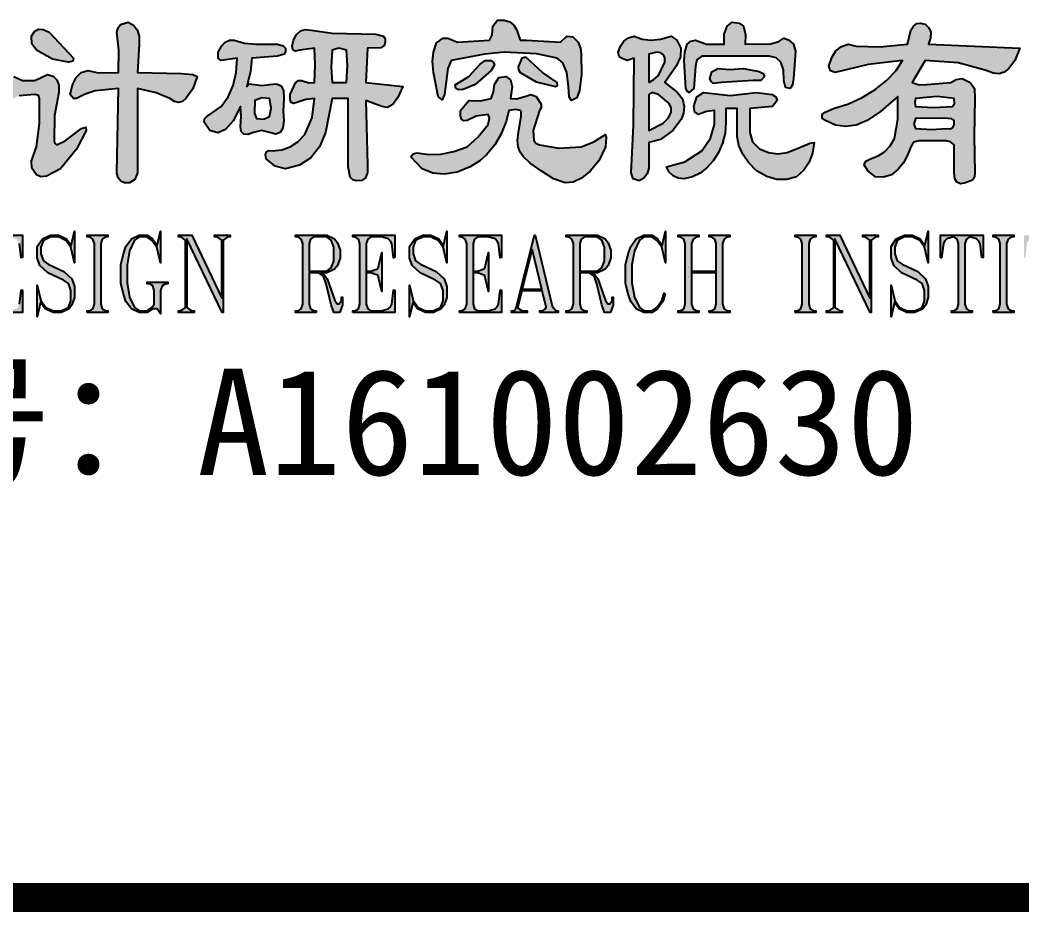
# Model space of a CAD drawing. Extents: x 1475400 to 1714963, y -629303 to -315532.
# Drawn here: x 1667815 to 1669895, y -423157 to -421306 of the extents above; entities that cross this region are included whole.
import ezdxf
from ezdxf.enums import TextEntityAlignment as Align

# ---------------------------------------------------------------- set-up
doc = ezdxf.new("R2010")
doc.units = 0
doc.header["$LTSCALE"] = 1000
doc.layers.add('BTTK', color=7, linetype='Continuous')
doc.layers.add('Logo', color=4, linetype='Continuous')
doc.styles.add('HT', font='')
doc.styles.add('HZ(TK)', font='geniso.shx', dxfattribs={"width": 0.9, "bigfont": 'hztxt.shx'})
doc.styles.get('HT').set_extended_font_data('SimHei')

# ---------------------------------------------------------------- blocks, each defined once
blk = doc.blocks.new('logo-txt')
at = {"layer": 'Logo'}
h = blk.add_hatch(color=4, dxfattribs=at)
h.dxf.hatch_style = 1
h.paths.add_polyline_path([(39.463, 4.384), (39.688, 4.436), (39.738, 4.571), (39.754, 4.728), (39.846, 4.873), (39.988, 4.894), (40.087, 4.821), (40.121, 4.686), (40.087, 4.436), (40.212, 4.426), (40.387, 4.478), (40.512, 4.519), (40.621, 4.478), (40.721, 4.321), (40.721, 4.251), (40.687, 4.186), (40.554, 3.77), (40.571, 3.572), (40.616, 3.512), (40.687, 3.478), (41.087, 3.405), (41.554, 3.436), (41.812, 3.54), (42.054, 3.686), (42.07, 3.624), (42.054, 3.436), (41.92, 3.145), (41.739, 2.929), (41.562, 2.78), (41.389, 2.7), (41.22, 2.687), (40.979, 2.77), (40.721, 2.937), (40.496, 3.093), (40.354, 3.228), (40.285, 3.322), (40.246, 3.436), (40.235, 3.572), (40.254, 3.728), (40.312, 4.072), (40.31, 4.157), (40.287, 4.186), (40.196, 4.207), (40.054, 4.186), (39.996, 3.957), (39.888, 3.686), (39.763, 3.478), (39.588, 3.27), (39.454, 3.145), (39.254, 3.02), (38.98, 2.908), (38.721, 2.864), (38.48, 2.887), (38.255, 2.978), (38.021, 3.228), (38.071, 3.291), (38.155, 3.311), (38.394, 3.272), (38.646, 3.28), (38.911, 3.335), (39.188, 3.436), (39.413, 3.634), (39.621, 3.895), (39.654, 4.03), (39.621, 4.103), (39.379, 4.072), (39.188, 3.978), (39.117, 3.975), (39.071, 4.009), (39.05, 4.079), (39.054, 4.186), (39.221, 4.394), (39.254, 4.394)])
h.paths.add_polyline_path([(40.287, 5.644), (40.421, 5.644), (41.121, 5.602), (41.254, 5.727), (41.379, 5.717), (41.487, 5.602), (41.537, 5.477), (41.554, 5.352), (41.562, 4.936), (41.52, 4.603), (41.462, 4.446), (41.354, 4.394), (41.304, 4.467), (41.287, 4.686), (41.254, 4.978), (41.17, 5.175), (41.054, 5.269), (40.629, 5.363), (39.954, 5.394), (39.554, 5.352), (38.855, 5.227), (38.788, 5.061), (38.721, 4.519), (38.671, 4.405), (38.588, 4.478), (38.488, 4.978), (38.471, 5.207), (38.488, 5.394), (38.555, 5.592), (38.688, 5.686), (38.788, 5.686), (38.988, 5.602), (39.654, 5.644), (39.704, 5.759), (39.721, 5.936), (39.821, 6.061), (39.958, 6.063), (40.071, 6.029), (40.158, 5.959), (40.221, 5.852)])
h.paths.add_polyline_path([(40.754, 4.978), (40.404, 5.29), (40.321, 5.269), (40.246, 5.092), (40.252, 5.027), (40.287, 4.978), (40.621, 4.78), (41.021, 4.686), (41.062, 4.707), (41.054, 4.769)], flags=17)
h.paths.add_polyline_path([(39.563, 5.227), (39.688, 5.227), (39.738, 5.183), (39.754, 5.134), (39.688, 5.019), (39.354, 4.728), (39.104, 4.623), (39.017, 4.618), (38.955, 4.644), (38.938, 4.717), (39.221, 4.894), (39.454, 5.144)], flags=17)
h = blk.add_hatch(color=4, dxfattribs=at)
h.dxf.hatch_style = 1
h.paths.add_polyline_path([(31.548, 4.967), (31.957, 4.978), (31.965, 5.436), (31.923, 5.811), (31.95, 5.902), (31.998, 5.967), (32.157, 6.019), (32.271, 5.959), (32.348, 5.863), (32.388, 5.73), (32.39, 5.561), (32.357, 4.978), (33.265, 4.957), (33.5, 4.931), (33.59, 4.894), (33.498, 4.634), (33.356, 4.436), (33.285, 4.374), (33.206, 4.353), (33.119, 4.374), (33.023, 4.436), (32.74, 4.551), (32.357, 4.644), (32.357, 2.895), (32.298, 2.759), (32.19, 2.687), (32.086, 2.684), (32.007, 2.718), (31.953, 2.788), (31.923, 2.895), (31.957, 4.644), (31.474, 4.592), (31.269, 4.527), (31.09, 4.436), (31.024, 4.436), (30.957, 4.519), (31.005, 4.722), (31.082, 4.873), (31.188, 4.972), (31.324, 5.019)])
h.paths.add_polyline_path([(30.166, 5.571), (30.157, 5.727), (30.218, 5.826), (30.299, 5.873), (30.401, 5.868), (30.524, 5.811), (31.024, 5.269), (31.015, 5.207), (30.924, 5.186), (30.59, 5.248), (30.257, 5.436)])
h.paths.add_polyline_path([(29.966, 4.811), (30.224, 4.811), (30.49, 4.936), (30.605, 4.897), (30.682, 4.821), (30.722, 4.709), (30.724, 4.561), (30.632, 4.082), (30.624, 3.561), (30.638, 3.499), (30.682, 3.478), (30.857, 3.561), (31.19, 3.811), (31.282, 3.842), (31.29, 3.77), (31.09, 3.384), (30.757, 2.978), (30.465, 2.822), (30.351, 2.814), (30.257, 2.853), (30.166, 2.989), (30.157, 3.145), (30.257, 3.436), (30.324, 3.915), (30.324, 4.436), (30.299, 4.499), (30.224, 4.519), (29.899, 4.488), (29.657, 4.394), (29.585, 4.371), (29.532, 4.384), (29.501, 4.433), (29.491, 4.519), (29.535, 4.652), (29.599, 4.759), (29.684, 4.84), (29.791, 4.894)])
h = blk.add_hatch(color=4, dxfattribs=at)
h.dxf.hatch_style = 1
h.paths.add_polyline_path([(36.039, 5.134), (36.022, 5.477), (35.722, 5.436), (35.626, 5.418), (35.572, 5.446), (35.56, 5.522), (35.589, 5.644), (35.649, 5.766), (35.731, 5.842), (35.833, 5.87), (35.955, 5.852), (36.389, 5.79), (37.288, 5.769), (37.455, 5.727), (37.488, 5.675), (37.488, 5.602), (37.465, 5.532), (37.397, 5.488), (37.122, 5.477), (37.088, 4.769), (37.855, 4.686), (37.753, 4.457), (37.647, 4.311), (37.536, 4.249), (37.422, 4.269), (37.088, 4.394), (37.122, 3.061), (37.12, 2.9), (37.08, 2.791), (37.003, 2.733), (36.888, 2.728), (36.816, 2.746), (36.764, 2.801), (36.722, 3.02), (36.722, 4.436), (36.389, 4.436), (36.255, 3.728), (36.128, 3.431), (35.947, 3.207), (35.712, 3.056), (35.422, 2.978), (35.206, 3.03), (35.022, 3.186), (35.006, 3.275), (35.022, 3.332), (35.072, 3.358), (35.156, 3.353), (35.347, 3.374), (35.522, 3.436), (35.681, 3.54), (35.822, 3.686), (35.972, 4.04), (36.022, 4.436), (35.847, 4.415), (35.656, 4.353), (35.585, 4.332), (35.539, 4.353), (35.518, 4.415), (35.522, 4.519), (35.631, 4.759), (35.691, 4.808), (35.756, 4.811), (35.905, 4.759), (36.022, 4.769)])
h.paths.add_polyline_path([(34.573, 5.582), (34.822, 5.561), (35.256, 5.561), (35.372, 5.529), (35.422, 5.477), (35.424, 5.404), (35.397, 5.352), (35.256, 5.311), (34.723, 5.269), (34.698, 4.998), (34.623, 4.686), (34.664, 4.738), (34.789, 4.728), (34.931, 4.707), (35.089, 4.728), (35.233, 4.741), (35.331, 4.696), (35.383, 4.595), (35.389, 4.436), (35.372, 4.176), (35.389, 3.978), (35.37, 3.822), (35.314, 3.728), (35.22, 3.697), (35.089, 3.728), (34.922, 3.77), (34.756, 3.728), (34.639, 3.689), (34.556, 3.697), (34.506, 3.751), (34.489, 3.853), (34.506, 4.061), (34.489, 4.269), (34.337, 3.973), (34.181, 3.79), (34.021, 3.723), (33.856, 3.77), (33.739, 3.947), (33.744, 4.012), (33.789, 4.061), (34.089, 4.269), (34.235, 4.472), (34.339, 4.707), (34.402, 4.972), (34.423, 5.269), (34.089, 5.227), (34.023, 5.269), (34.023, 5.394), (34.094, 5.519), (34.173, 5.602), (34.26, 5.644), (34.356, 5.644)])
h.paths.add_polyline_path([(36.689, 4.769), (36.705, 5.123), (36.689, 5.436), (36.53, 5.477), (36.389, 5.436), (36.372, 5.082), (36.389, 4.769)], flags=16)
h.paths.add_polyline_path([(34.781, 4.134), (34.822, 4.02), (34.972, 4.009), (35.089, 4.061), (35.122, 4.238), (35.089, 4.436), (34.931, 4.446), (34.789, 4.394)], flags=16)
h = blk.add_hatch(color=4, dxfattribs=at)
h.dxf.hatch_style = 1
h.paths.add_polyline_path([(43.253, 3.926), (43.353, 4.027), (43.42, 4.144), (43.416, 4.246), (43.37, 4.342), (43.153, 4.519), (43.02, 4.561), (42.953, 4.519), (42.953, 3.77)], flags=16)
h.paths.add_polyline_path([(42.953, 4.769), (43.062, 4.827), (43.153, 4.915), (43.287, 5.186), (43.289, 5.277), (43.262, 5.342), (43.205, 5.381), (43.12, 5.394), (42.953, 5.352)], flags=16)
h.paths.add_polyline_path([(45.053, 4.228), (45.053, 3.728), (45.103, 3.54), (45.253, 3.395), (45.438, 3.317), (45.627, 3.291), (45.821, 3.317), (46.019, 3.395), (46.294, 3.509), (46.386, 3.52), (46.35, 3.304), (46.277, 3.114), (46.167, 2.95), (46.019, 2.812), (45.817, 2.757), (45.611, 2.759), (45.4, 2.819), (45.186, 2.937), (45.023, 3.106), (44.903, 3.28), (44.824, 3.46), (44.786, 3.645), (44.786, 4.228), (44.553, 4.228), (44.553, 3.936), (44.536, 3.715), (44.486, 3.509), (44.403, 3.319), (44.286, 3.145), (44.161, 2.996), (44.02, 2.884), (43.861, 2.809), (43.686, 2.77), (43.563, 2.786), (43.461, 2.832), (43.38, 2.91), (43.32, 3.02), (43.703, 3.124), (44.053, 3.353), (44.236, 3.613), (44.32, 3.895), (44.32, 4.186), (44.153, 4.165), (43.986, 4.103), (43.911, 4.144), (43.886, 4.269), (43.953, 4.467), (44.086, 4.561), (44.644, 4.499), (45.186, 4.561), (45.511, 4.519), (45.592, 4.467), (45.619, 4.394), (45.519, 4.269)])
h.paths.add_polyline_path([(45.486, 5.571), (45.652, 5.615), (45.752, 5.686), (45.852, 5.654), (45.952, 5.561), (45.994, 5.415), (45.986, 5.227), (45.952, 4.853), (45.936, 4.717), (45.886, 4.644), (45.786, 4.665), (45.752, 4.811), (45.746, 5.03), (45.694, 5.186), (45.596, 5.28), (45.452, 5.311), (44.053, 5.311), (43.953, 5.238), (43.92, 5.103), (43.886, 4.644), (43.795, 4.561), (43.755, 4.582), (43.72, 4.644), (43.686, 5.227), (43.703, 5.394), (43.753, 5.561), (43.828, 5.623), (43.92, 5.644), (44.153, 5.561), (44.519, 5.561), (44.519, 5.769), (44.578, 5.936), (44.686, 6.019), (44.828, 5.998), (44.919, 5.936), (44.961, 5.759), (44.953, 5.561)])
h.paths.add_polyline_path([(44.453, 4.769), (44.295, 4.748), (44.247, 4.785), (44.22, 4.853), (44.261, 4.988), (44.386, 5.061), (44.636, 5.04), (44.919, 5.061), (45.244, 4.998), (45.325, 4.952), (45.353, 4.894), (45.278, 4.811), (45.119, 4.811)], flags=17)
h.paths.add_polyline_path([(42.753, 2.728), (42.628, 2.77), (42.587, 2.895), (42.637, 3.884), (42.653, 5.269), (42.503, 5.227), (42.387, 5.269), (42.337, 5.3), (42.32, 5.394), (42.366, 5.524), (42.437, 5.623), (42.533, 5.691), (42.653, 5.727), (42.814, 5.665), (42.995, 5.644), (43.197, 5.665), (43.42, 5.727), (43.536, 5.644), (43.62, 5.477), (43.611, 5.3), (43.52, 5.103), (43.287, 4.769), (43.553, 4.561), (43.653, 4.426), (43.686, 4.269), (43.672, 4.129), (43.628, 3.999), (43.453, 3.77), (43.195, 3.582), (42.953, 3.52), (42.953, 2.994), (42.92, 2.874), (42.853, 2.786)])
h = blk.add_hatch(color=4, dxfattribs=at)
h.dxf.hatch_style = 1
h.paths.add_polyline_path([(47.76, 4.165), (47.485, 3.978), (47.256, 3.884), (47.035, 3.853), (46.823, 3.884), (46.619, 3.978), (46.552, 4.03), (46.552, 4.103), (46.61, 4.155), (46.785, 4.228), (47.092, 4.327), (47.377, 4.457), (47.641, 4.618), (47.885, 4.811), (48.085, 5.019), (48.218, 5.227), (47.502, 5.144), (46.819, 4.978), (46.719, 5.009), (46.685, 5.103), (46.748, 5.287), (46.835, 5.425), (46.948, 5.516), (47.085, 5.561), (47.252, 5.519), (47.752, 5.509), (48.318, 5.561), (48.385, 5.852), (48.441, 5.938), (48.51, 5.988), (48.591, 6.001), (48.685, 5.977), (48.764, 5.904), (48.801, 5.811), (48.797, 5.696), (48.751, 5.561), (50.651, 5.477), (50.543, 5.227), (50.418, 5.061), (50.326, 4.98), (50.218, 4.946), (50.093, 4.959), (49.951, 5.019), (49.368, 5.175), (48.685, 5.227), (48.418, 4.769), (48.56, 4.717), (48.718, 4.728), (49.218, 4.769), (49.326, 4.832), (49.451, 4.853), (49.618, 4.769), (49.709, 4.644), (49.718, 4.436), (49.701, 3.655), (49.718, 2.895), (49.705, 2.804), (49.668, 2.739), (49.518, 2.687), (49.416, 2.668), (49.343, 2.697), (49.299, 2.772), (49.285, 2.895), (49.285, 3.478), (49.21, 3.54), (49.118, 3.561), (48.552, 3.561), (48.443, 3.53), (48.385, 3.436), (48.322, 3.259), (48.235, 3.103), (48.122, 2.968), (47.985, 2.853), (47.818, 2.801), (47.652, 2.812), (47.494, 2.937), (47.419, 3.061), (47.452, 3.134), (47.552, 3.186), (47.708, 3.244), (47.843, 3.332), (47.958, 3.452), (48.052, 3.603), (48.118, 4.009), (48.118, 4.478)])
h.paths.add_polyline_path([(48.452, 3.905), (48.485, 3.811), (48.826, 3.79), (49.118, 3.811), (49.203, 3.806), (49.26, 3.832), (49.287, 3.889), (49.285, 3.978), (49.235, 4.012), (49.085, 4.03), (48.485, 4.02)], flags=16)
h.paths.add_polyline_path([(48.468, 4.353), (48.485, 4.269), (48.86, 4.249), (49.251, 4.269), (49.293, 4.332), (49.285, 4.436), (48.935, 4.478), (48.485, 4.436)], flags=16)
h = blk.add_hatch(color=4, dxfattribs=at)
h.dxf.hatch_style = 1
h.paths.add_polyline_path([(28.78, 0.381), (28.726, 0.227), (28.615, 0.073), (28.45, -0.004), (27.914, -0.004), (27.914, 0.031), (27.964, 0.031), (28.029, 0.075), (28.061, 0.167), (28.061, 1.429), (28.029, 1.521), (27.964, 1.565), (27.914, 1.565), (27.914, 1.6), (28.45, 1.6), (28.615, 1.523), (28.726, 1.369), (28.78, 1.215), (28.835, 0.987), (28.835, 0.609)])
h.paths.add_polyline_path([(28.704, 0.983), (28.652, 1.278), (28.548, 1.496), (28.445, 1.565), (28.291, 1.565), (28.225, 1.521), (28.193, 1.429), (28.193, 0.167), (28.225, 0.075), (28.291, 0.031), (28.445, 0.031), (28.548, 0.1), (28.652, 0.318), (28.704, 0.613)], flags=16)
h.paths.add_polyline_path([(29.1, -0.004), (29.1, 0.031), (29.15, 0.031), (29.216, 0.075), (29.248, 0.167), (29.248, 1.429), (29.216, 1.521), (29.15, 1.565), (29.1, 1.565), (29.1, 1.6), (29.968, 1.6), (29.968, 1.135), (29.943, 1.133), (29.908, 1.427), (29.882, 1.48), (29.837, 1.523), (29.686, 1.565), (29.477, 1.565), (29.412, 1.521), (29.38, 1.429), (29.38, 0.852), (29.472, 0.852), (29.61, 0.901), (29.624, 0.919), (29.701, 1.239), (29.701, 0.432), (29.624, 0.752), (29.61, 0.769), (29.472, 0.818), (29.38, 0.818), (29.38, 0.167), (29.412, 0.075), (29.477, 0.031), (29.686, 0.031), (29.837, 0.073), (29.882, 0.116), (29.908, 0.169), (29.943, 0.464), (29.968, 0.461), (29.968, -0.004)])
h.paths.add_polyline_path([(30.994, 0.153), (30.935, 0.073), (30.77, -0.004), (30.606, -0.004), (30.441, 0.073), (30.345, 0.206), (30.275, -0.09), (30.275, 0.566), (30.351, 0.246), (30.454, 0.102), (30.61, 0.031), (30.767, 0.031), (30.92, 0.102), (30.97, 0.242), (30.97, 0.457), (30.92, 0.599), (30.817, 0.671), (30.495, 0.821), (30.331, 0.974), (30.275, 1.13), (30.275, 1.365), (30.384, 1.523), (30.553, 1.6), (30.717, 1.6), (30.882, 1.523), (30.978, 1.39), (31.048, 1.687), (31.048, 1.029), (30.972, 1.35), (30.87, 1.493), (30.714, 1.565), (30.556, 1.565), (30.403, 1.493), (30.352, 1.355), (30.352, 1.213), (30.403, 1.072), (30.505, 1), (30.828, 0.85), (30.992, 0.697), (31.048, 0.54), (31.048, 0.308)])
h.paths.add_polyline_path([(31.313, -0.004), (31.313, 0.031), (31.363, 0.031), (31.429, 0.075), (31.461, 0.167), (31.461, 1.429), (31.429, 1.521), (31.363, 1.565), (31.313, 1.565), (31.313, 1.6), (31.74, 1.6), (31.74, 1.565), (31.69, 1.565), (31.624, 1.521), (31.592, 1.429), (31.592, 0.167), (31.624, 0.075), (31.69, 0.031), (31.74, 0.031), (31.74, -0.004)])
h.paths.add_polyline_path([(32.931, 0.594), (32.865, 0.549), (32.833, 0.457), (32.833, -0.027), (32.763, 0.071), (32.663, 0.071), (32.556, -0.004), (32.388, -0.002), (32.226, 0.073), (32.114, 0.227), (32.061, 0.381), (32.006, 0.609), (32.006, 0.987), (32.061, 1.215), (32.114, 1.369), (32.226, 1.523), (32.39, 1.6), (32.556, 1.6), (32.668, 1.523), (32.763, 1.39), (32.833, 1.687), (32.833, 1.029), (32.757, 1.35), (32.652, 1.493), (32.55, 1.565), (32.395, 1.565), (32.293, 1.496), (32.189, 1.278), (32.137, 0.983), (32.137, 0.613), (32.189, 0.318), (32.293, 0.1), (32.395, 0.031), (32.55, 0.031), (32.652, 0.102), (32.702, 0.169), (32.702, 0.457), (32.669, 0.549), (32.604, 0.594), (32.553, 0.594), (32.553, 0.628), (32.981, 0.628), (32.981, 0.594)])
h.paths.add_polyline_path([(34.224, 1.565), (34.127, 1.498), (34.127, -0.004), (34.108, -0.004), (33.377, 1.527), (33.377, 0.098), (33.475, 0.031), (33.526, 0.031), (33.526, -0.004), (33.205, -0.004), (33.205, 0.031), (33.255, 0.031), (33.352, 0.098), (33.352, 1.498), (33.255, 1.565), (33.205, 1.565), (33.205, 1.6), (33.478, 1.6), (34.102, 0.293), (34.102, 1.498), (34.004, 1.565), (33.953, 1.565), (33.953, 1.6), (34.274, 1.6), (34.274, 1.565)])
h = blk.add_hatch(color=4, dxfattribs=at)
h.dxf.hatch_style = 1
h.paths.add_polyline_path([(36.549, -0.004), (36.426, -0.004), (36.37, 0.157), (36.263, 0.589), (36.21, 0.748), (36.11, 0.818), (35.911, 0.818), (35.911, 0.167), (35.943, 0.075), (36.009, 0.031), (36.059, 0.031), (36.059, -0.004), (35.632, -0.004), (35.632, 0.031), (35.682, 0.031), (35.747, 0.075), (35.779, 0.167), (35.779, 1.429), (35.747, 1.521), (35.682, 1.565), (35.632, 1.565), (35.632, 1.6), (36.278, 1.598), (36.44, 1.523), (36.498, 1.444), (36.553, 1.288), (36.553, 1.13), (36.498, 0.974), (36.44, 0.895), (36.276, 0.818), (36.164, 0.818), (36.227, 0.776), (36.284, 0.697), (36.444, 0.248), (36.492, 0.18), (36.536, 0.18), (36.583, 0.244), (36.583, 0.312), (36.606, 0.312), (36.606, 0.159)])
h.paths.add_polyline_path([(36.422, 1.355), (36.371, 1.496), (36.27, 1.565), (36.009, 1.565), (35.943, 1.521), (35.911, 1.429), (35.911, 0.852), (36.27, 0.852), (36.371, 0.923), (36.422, 1.064)], flags=16)
h.paths.add_polyline_path([(36.818, -0.004), (36.818, 0.031), (36.868, 0.031), (36.934, 0.075), (36.966, 0.167), (36.966, 1.429), (36.934, 1.521), (36.868, 1.565), (36.818, 1.565), (36.818, 1.6), (37.686, 1.6), (37.686, 1.135), (37.661, 1.133), (37.626, 1.427), (37.6, 1.48), (37.554, 1.523), (37.404, 1.565), (37.195, 1.565), (37.13, 1.521), (37.098, 1.429), (37.098, 0.852), (37.19, 0.852), (37.328, 0.901), (37.342, 0.919), (37.419, 1.239), (37.419, 0.432), (37.342, 0.752), (37.328, 0.769), (37.19, 0.818), (37.098, 0.818), (37.098, 0.167), (37.13, 0.075), (37.195, 0.031), (37.404, 0.031), (37.554, 0.073), (37.6, 0.116), (37.626, 0.169), (37.661, 0.464), (37.686, 0.461), (37.686, -0.004)])
h.paths.add_polyline_path([(38.712, 0.153), (38.653, 0.073), (38.488, -0.004), (38.324, -0.004), (38.159, 0.073), (38.063, 0.206), (37.993, -0.09), (37.993, 0.566), (38.069, 0.246), (38.172, 0.102), (38.328, 0.031), (38.485, 0.031), (38.638, 0.102), (38.688, 0.242), (38.688, 0.457), (38.638, 0.599), (38.535, 0.671), (38.213, 0.821), (38.049, 0.974), (37.993, 1.13), (37.993, 1.365), (38.102, 1.523), (38.271, 1.6), (38.435, 1.6), (38.6, 1.523), (38.696, 1.39), (38.766, 1.687), (38.766, 1.029), (38.69, 1.35), (38.588, 1.493), (38.432, 1.565), (38.274, 1.565), (38.121, 1.493), (38.07, 1.355), (38.07, 1.213), (38.121, 1.072), (38.223, 1), (38.546, 0.85), (38.71, 0.697), (38.766, 0.54), (38.766, 0.308)])
h.paths.add_polyline_path([(39.031, -0.004), (39.031, 0.031), (39.081, 0.031), (39.147, 0.075), (39.179, 0.167), (39.179, 1.429), (39.147, 1.521), (39.081, 1.565), (39.031, 1.565), (39.031, 1.6), (39.898, 1.6), (39.898, 1.135), (39.874, 1.133), (39.839, 1.427), (39.813, 1.48), (39.767, 1.523), (39.617, 1.565), (39.408, 1.565), (39.342, 1.521), (39.31, 1.429), (39.31, 0.852), (39.403, 0.852), (39.541, 0.901), (39.554, 0.919), (39.631, 1.239), (39.631, 0.432), (39.554, 0.752), (39.541, 0.769), (39.403, 0.818), (39.31, 0.818), (39.31, 0.167), (39.342, 0.075), (39.408, 0.031), (39.617, 0.031), (39.767, 0.073), (39.813, 0.116), (39.839, 0.169), (39.874, 0.464), (39.898, 0.461), (39.898, -0.004)])
h.paths.add_polyline_path([(40.699, -0.004), (40.699, 0.031), (40.749, 0.031), (40.815, 0.075), (40.824, 0.105), (40.744, 0.444), (40.32, 0.444), (40.233, 0.096), (40.328, 0.031), (40.431, 0.031), (40.431, -0.004), (40.11, -0.004), (40.11, 0.031), (40.16, 0.031), (40.207, 0.096), (40.583, 1.6), (40.601, 1.6), (40.95, 0.135), (41.025, 0.031), (41.073, 0.031), (41.073, -0.004)])
h.paths.add_polyline_path([(40.537, 1.312), (40.329, 0.479), (40.736, 0.479)], flags=16)
h.paths.add_polyline_path([(42.161, -0.004), (42.039, -0.004), (41.982, 0.157), (41.875, 0.589), (41.823, 0.748), (41.722, 0.818), (41.523, 0.818), (41.523, 0.167), (41.555, 0.075), (41.621, 0.031), (41.671, 0.031), (41.671, -0.004), (41.244, -0.004), (41.244, 0.031), (41.294, 0.031), (41.359, 0.075), (41.391, 0.167), (41.391, 1.429), (41.359, 1.521), (41.294, 1.565), (41.244, 1.565), (41.244, 1.6), (41.89, 1.598), (42.052, 1.523), (42.11, 1.444), (42.166, 1.288), (42.166, 1.13), (42.11, 0.974), (42.052, 0.895), (41.888, 0.818), (41.776, 0.818), (41.839, 0.776), (41.896, 0.697), (42.056, 0.248), (42.104, 0.18), (42.148, 0.18), (42.195, 0.244), (42.195, 0.312), (42.219, 0.312), (42.219, 0.159)])
h.paths.add_polyline_path([(42.034, 1.355), (41.983, 1.496), (41.882, 1.565), (41.621, 1.565), (41.555, 1.521), (41.523, 1.429), (41.523, 0.852), (41.882, 0.852), (41.983, 0.923), (42.034, 1.064)], flags=16)
h.paths.add_polyline_path([(43.223, 1.35), (43.118, 1.493), (43.016, 1.565), (42.861, 1.565), (42.759, 1.496), (42.655, 1.278), (42.603, 0.983), (42.603, 0.613), (42.655, 0.318), (42.759, 0.1), (42.861, 0.031), (43.016, 0.031), (43.118, 0.102), (43.223, 0.248), (43.276, 0.395), (43.297, 0.379), (43.244, 0.227), (43.134, 0.073), (43.022, -0.004), (42.854, -0.002), (42.692, 0.073), (42.58, 0.227), (42.527, 0.381), (42.472, 0.609), (42.472, 0.987), (42.527, 1.215), (42.58, 1.369), (42.692, 1.523), (42.855, 1.6), (43.022, 1.6), (43.134, 1.523), (43.229, 1.39), (43.299, 1.687), (43.299, 1.029)])
h.paths.add_polyline_path([(44.206, -0.004), (44.206, 0.031), (44.256, 0.031), (44.322, 0.075), (44.354, 0.167), (44.354, 0.818), (43.843, 0.818), (43.843, 0.167), (43.875, 0.075), (43.941, 0.031), (43.991, 0.031), (43.991, -0.004), (43.564, -0.004), (43.564, 0.031), (43.614, 0.031), (43.679, 0.075), (43.712, 0.167), (43.712, 1.429), (43.679, 1.521), (43.614, 1.565), (43.564, 1.565), (43.564, 1.6), (43.991, 1.6), (43.991, 1.565), (43.941, 1.565), (43.875, 1.521), (43.843, 1.429), (43.843, 0.852), (44.354, 0.852), (44.354, 1.429), (44.322, 1.521), (44.256, 1.565), (44.206, 1.565), (44.206, 1.6), (44.633, 1.6), (44.633, 1.565), (44.583, 1.565), (44.518, 1.521), (44.486, 1.429), (44.486, 0.167), (44.518, 0.075), (44.583, 0.031), (44.633, 0.031), (44.633, -0.004)])
h = blk.add_hatch(color=4, dxfattribs=at)
h.dxf.hatch_style = 1
h.paths.add_polyline_path([(45.991, -0.004), (45.991, 0.031), (46.041, 0.031), (46.106, 0.075), (46.138, 0.167), (46.138, 1.429), (46.106, 1.521), (46.041, 1.565), (45.991, 1.565), (45.991, 1.6), (46.418, 1.6), (46.418, 1.565), (46.368, 1.565), (46.302, 1.521), (46.27, 1.429), (46.27, 0.167), (46.302, 0.075), (46.368, 0.031), (46.418, 0.031), (46.418, -0.004)])
h.paths.add_polyline_path([(47.662, 1.565), (47.564, 1.498), (47.564, -0.004), (47.546, -0.004), (46.815, 1.527), (46.815, 0.098), (46.913, 0.031), (46.963, 0.031), (46.963, -0.004), (46.642, -0.004), (46.642, 0.031), (46.692, 0.031), (46.79, 0.098), (46.79, 1.498), (46.692, 1.565), (46.642, 1.565), (46.642, 1.6), (46.916, 1.6), (47.54, 0.293), (47.54, 1.498), (47.442, 1.565), (47.391, 1.565), (47.391, 1.6), (47.712, 1.6), (47.712, 1.565)])
h.paths.add_polyline_path([(48.696, 0.153), (48.638, 0.073), (48.473, -0.004), (48.308, -0.004), (48.143, 0.073), (48.047, 0.206), (47.977, -0.09), (47.977, 0.566), (48.053, 0.246), (48.156, 0.102), (48.312, 0.031), (48.469, 0.031), (48.622, 0.102), (48.673, 0.242), (48.673, 0.457), (48.622, 0.599), (48.52, 0.671), (48.197, 0.821), (48.034, 0.974), (47.977, 1.13), (47.977, 1.365), (48.087, 1.523), (48.255, 1.6), (48.419, 1.6), (48.584, 1.523), (48.68, 1.39), (48.75, 1.687), (48.75, 1.029), (48.674, 1.35), (48.572, 1.493), (48.416, 1.565), (48.258, 1.565), (48.105, 1.493), (48.055, 1.355), (48.055, 1.213), (48.105, 1.072), (48.208, 1), (48.53, 0.85), (48.694, 0.697), (48.75, 0.54), (48.75, 0.308)])
h.paths.add_polyline_path([(49.859, 1.133), (49.824, 1.427), (49.798, 1.48), (49.752, 1.523), (49.605, 1.565), (49.541, 1.521), (49.509, 1.429), (49.509, 0.167), (49.541, 0.075), (49.607, 0.031), (49.657, 0.031), (49.657, -0.004), (49.229, -0.004), (49.229, 0.031), (49.28, 0.031), (49.345, 0.075), (49.377, 0.167), (49.377, 1.429), (49.345, 1.521), (49.281, 1.565), (49.134, 1.523), (49.089, 1.48), (49.062, 1.427), (49.027, 1.133), (49.003, 1.135), (49.003, 1.6), (49.884, 1.6), (49.884, 1.135)])
h.paths.add_polyline_path([(50.095, -0.004), (50.095, 0.031), (50.145, 0.031), (50.211, 0.075), (50.243, 0.167), (50.243, 1.429), (50.211, 1.521), (50.145, 1.565), (50.095, 1.565), (50.095, 1.6), (50.522, 1.6), (50.522, 1.565), (50.472, 1.565), (50.406, 1.521), (50.374, 1.429), (50.374, 0.167), (50.406, 0.075), (50.472, 0.031), (50.522, 0.031), (50.522, -0.004)])
h.paths.add_polyline_path([(51.59, 1.133), (51.555, 1.427), (51.529, 1.48), (51.483, 1.523), (51.336, 1.565), (51.272, 1.521), (51.24, 1.429), (51.24, 0.167), (51.272, 0.075), (51.338, 0.031), (51.388, 0.031), (51.388, -0.004), (50.96, -0.004), (50.96, 0.031), (51.011, 0.031), (51.076, 0.075), (51.109, 0.167), (51.109, 1.429), (51.076, 1.521), (51.012, 1.565), (50.865, 1.523), (50.82, 1.48), (50.794, 1.427), (50.758, 1.133), (50.734, 1.135), (50.734, 1.6), (51.615, 1.6), (51.615, 1.135)])
h.paths.add_polyline_path([(52.845, 1.565), (52.747, 1.498), (52.747, 0.459), (52.692, 0.229), (52.58, 0.073), (52.415, -0.004), (52.307, -0.004), (52.307, 0.011), (52.302, -0.004), (52.14, 0.073), (52.029, 0.229), (51.974, 0.459), (51.974, 1.429), (51.942, 1.521), (51.876, 1.565), (51.826, 1.565), (51.826, 1.6), (52.253, 1.6), (52.253, 1.565), (52.203, 1.565), (52.137, 1.521), (52.105, 1.429), (52.105, 0.389), (52.157, 0.171), (52.207, 0.102), (52.31, 0.031), (52.412, 0.031), (52.568, 0.102), (52.67, 0.246), (52.722, 0.464), (52.722, 1.498), (52.625, 1.565), (52.574, 1.565), (52.574, 1.6), (52.895, 1.6), (52.895, 1.565)])
h.paths.add_polyline_path([(53.963, 1.133), (53.928, 1.427), (53.902, 1.48), (53.856, 1.523), (53.709, 1.565), (53.645, 1.521), (53.613, 1.429), (53.613, 0.167), (53.645, 0.075), (53.711, 0.031), (53.762, 0.031), (53.762, -0.004), (53.333, -0.004), (53.333, 0.031), (53.384, 0.031), (53.45, 0.075), (53.482, 0.167), (53.482, 1.429), (53.45, 1.521), (53.385, 1.565), (53.238, 1.523), (53.193, 1.48), (53.167, 1.427), (53.132, 1.133), (53.107, 1.135), (53.107, 1.6), (53.988, 1.6), (53.988, 1.135)])
h.paths.add_polyline_path([(54.199, -0.004), (54.199, 0.031), (54.249, 0.031), (54.315, 0.075), (54.347, 0.167), (54.347, 1.429), (54.315, 1.521), (54.249, 1.565), (54.199, 1.565), (54.199, 1.6), (55.066, 1.6), (55.066, 1.135), (55.042, 1.133), (55.007, 1.427), (54.981, 1.48), (54.935, 1.523), (54.785, 1.565), (54.576, 1.565), (54.51, 1.521), (54.478, 1.429), (54.478, 0.852), (54.571, 0.852), (54.709, 0.901), (54.722, 0.919), (54.799, 1.239), (54.799, 0.432), (54.722, 0.752), (54.709, 0.769), (54.571, 0.818), (54.478, 0.818), (54.478, 0.167), (54.51, 0.075), (54.576, 0.031), (54.785, 0.031), (54.935, 0.073), (54.981, 0.116), (55.007, 0.169), (55.042, 0.464), (55.066, 0.461), (55.066, -0.004)])
at = {"layer": 'Logo', "color": 4}
for points in [[(40.287, 5.644), (40.421, 5.644), (41.121, 5.602), (41.254, 5.727), (41.379, 5.717), (41.487, 5.602), (41.537, 5.477), (41.554, 5.352), (41.562, 4.936), (41.52, 4.603), (41.462, 4.446), (41.354, 4.394), (41.304, 4.467), (41.287, 4.686), (41.254, 4.978), (41.17, 5.175), (41.054, 5.269), (40.629, 5.363), (39.954, 5.394), (39.554, 5.352), (38.855, 5.227), (38.788, 5.061), (38.721, 4.519), (38.671, 4.405), (38.588, 4.478), (38.488, 4.978), (38.471, 5.207), (38.488, 5.394), (38.555, 5.592), (38.688, 5.686), (38.788, 5.686), (38.988, 5.602), (39.654, 5.644), (39.704, 5.759), (39.721, 5.936), (39.821, 6.061), (39.958, 6.063), (40.071, 6.029), (40.158, 5.959), (40.221, 5.852)], [(30.166, 5.571), (30.157, 5.727), (30.218, 5.826), (30.299, 5.873), (30.401, 5.868), (30.524, 5.811), (31.024, 5.269), (31.015, 5.207), (30.924, 5.186), (30.59, 5.248), (30.257, 5.436)], [(31.548, 4.967), (31.957, 4.978), (31.965, 5.436), (31.923, 5.811), (31.95, 5.902), (31.998, 5.967), (32.157, 6.019), (32.271, 5.959), (32.348, 5.863), (32.388, 5.73), (32.39, 5.561), (32.357, 4.978), (33.265, 4.957), (33.5, 4.931), (33.59, 4.894), (33.498, 4.634), (33.356, 4.436), (33.285, 4.374), (33.206, 4.353), (33.119, 4.374), (33.023, 4.436), (32.74, 4.551), (32.357, 4.644), (32.357, 2.895), (32.298, 2.759), (32.19, 2.687), (32.086, 2.684), (32.007, 2.718), (31.953, 2.788), (31.923, 2.895), (31.957, 4.644), (31.474, 4.592), (31.269, 4.527), (31.09, 4.436), (31.024, 4.436), (30.957, 4.519), (31.005, 4.722), (31.082, 4.873), (31.188, 4.972), (31.324, 5.019)], [(36.039, 5.134), (36.022, 5.477), (35.722, 5.436), (35.626, 5.418), (35.572, 5.446), (35.56, 5.522), (35.589, 5.644), (35.649, 5.766), (35.731, 5.842), (35.833, 5.87), (35.955, 5.852), (36.389, 5.79), (37.288, 5.769), (37.455, 5.727), (37.488, 5.675), (37.488, 5.602), (37.465, 5.532), (37.397, 5.488), (37.122, 5.477), (37.088, 4.769), (37.855, 4.686), (37.753, 4.457), (37.647, 4.311), (37.536, 4.249), (37.422, 4.269), (37.088, 4.394), (37.122, 3.061), (37.12, 2.9), (37.08, 2.791), (37.003, 2.733), (36.888, 2.728), (36.816, 2.746), (36.764, 2.801), (36.722, 3.02), (36.722, 4.436), (36.389, 4.436), (36.255, 3.728), (36.128, 3.431), (35.947, 3.207), (35.712, 3.056), (35.422, 2.978), (35.206, 3.03), (35.022, 3.186), (35.006, 3.275), (35.022, 3.332), (35.072, 3.358), (35.156, 3.353), (35.347, 3.374), (35.522, 3.436), (35.681, 3.54), (35.822, 3.686), (35.972, 4.04), (36.022, 4.436), (35.847, 4.415), (35.656, 4.353), (35.585, 4.332), (35.539, 4.353), (35.518, 4.415), (35.522, 4.519), (35.631, 4.759), (35.691, 4.808), (35.756, 4.811), (35.905, 4.759), (36.022, 4.769)], [(45.486, 5.571), (45.652, 5.615), (45.752, 5.686), (45.852, 5.654), (45.952, 5.561), (45.994, 5.415), (45.986, 5.227), (45.952, 4.853), (45.936, 4.717), (45.886, 4.644), (45.786, 4.665), (45.752, 4.811), (45.746, 5.03), (45.694, 5.186), (45.596, 5.28), (45.452, 5.311), (44.053, 5.311), (43.953, 5.238), (43.92, 5.103), (43.886, 4.644), (43.795, 4.561), (43.755, 4.582), (43.72, 4.644), (43.686, 5.227), (43.703, 5.394), (43.753, 5.561), (43.828, 5.623), (43.92, 5.644), (44.153, 5.561), (44.519, 5.561), (44.519, 5.769), (44.578, 5.936), (44.686, 6.019), (44.828, 5.998), (44.919, 5.936), (44.961, 5.759), (44.953, 5.561)], [(47.76, 4.165), (47.485, 3.978), (47.256, 3.884), (47.035, 3.853), (46.823, 3.884), (46.619, 3.978), (46.552, 4.03), (46.552, 4.103), (46.61, 4.155), (46.785, 4.228), (47.092, 4.327), (47.377, 4.457), (47.641, 4.618), (47.885, 4.811), (48.085, 5.019), (48.218, 5.227), (47.502, 5.144), (46.819, 4.978), (46.719, 5.009), (46.685, 5.103), (46.748, 5.287), (46.835, 5.425), (46.948, 5.516), (47.085, 5.561), (47.252, 5.519), (47.752, 5.509), (48.318, 5.561), (48.385, 5.852), (48.441, 5.938), (48.51, 5.988), (48.591, 6.001), (48.685, 5.977), (48.764, 5.904), (48.801, 5.811), (48.797, 5.696), (48.751, 5.561), (50.651, 5.477), (50.543, 5.227), (50.418, 5.061), (50.326, 4.98), (50.218, 4.946), (50.093, 4.959), (49.951, 5.019), (49.368, 5.175), (48.685, 5.227), (48.418, 4.769), (48.56, 4.717), (48.718, 4.728), (49.218, 4.769), (49.326, 4.832), (49.451, 4.853), (49.618, 4.769), (49.709, 4.644), (49.718, 4.436), (49.701, 3.655), (49.718, 2.895), (49.705, 2.804), (49.668, 2.739), (49.518, 2.687), (49.416, 2.668), (49.343, 2.697), (49.299, 2.772), (49.285, 2.895), (49.285, 3.478), (49.21, 3.54), (49.118, 3.561), (48.552, 3.561), (48.443, 3.53), (48.385, 3.436), (48.322, 3.259), (48.235, 3.103), (48.122, 2.968), (47.985, 2.853), (47.818, 2.801), (47.652, 2.812), (47.494, 2.937), (47.419, 3.061), (47.452, 3.134), (47.552, 3.186), (47.708, 3.244), (47.843, 3.332), (47.958, 3.452), (48.052, 3.603), (48.118, 4.009), (48.118, 4.478)], [(34.573, 5.582), (34.822, 5.561), (35.256, 5.561), (35.372, 5.529), (35.422, 5.477), (35.424, 5.404), (35.397, 5.352), (35.256, 5.311), (34.723, 5.269), (34.698, 4.998), (34.623, 4.686), (34.664, 4.738), (34.789, 4.728), (34.931, 4.707), (35.089, 4.728), (35.233, 4.741), (35.331, 4.696), (35.383, 4.595), (35.389, 4.436), (35.372, 4.176), (35.389, 3.978), (35.37, 3.822), (35.314, 3.728), (35.22, 3.697), (35.089, 3.728), (34.922, 3.77), (34.756, 3.728), (34.639, 3.689), (34.556, 3.697), (34.506, 3.751), (34.489, 3.853), (34.506, 4.061), (34.489, 4.269), (34.337, 3.973), (34.181, 3.79), (34.021, 3.723), (33.856, 3.77), (33.739, 3.947), (33.744, 4.012), (33.789, 4.061), (34.089, 4.269), (34.235, 4.472), (34.339, 4.707), (34.402, 4.972), (34.423, 5.269), (34.089, 5.227), (34.023, 5.269), (34.023, 5.394), (34.094, 5.519), (34.173, 5.602), (34.26, 5.644), (34.356, 5.644)], [(42.753, 2.728), (42.628, 2.77), (42.587, 2.895), (42.637, 3.884), (42.653, 5.269), (42.503, 5.227), (42.387, 5.269), (42.337, 5.3), (42.32, 5.394), (42.366, 5.524), (42.437, 5.623), (42.533, 5.691), (42.653, 5.727), (42.814, 5.665), (42.995, 5.644), (43.197, 5.665), (43.42, 5.727), (43.536, 5.644), (43.62, 5.477), (43.611, 5.3), (43.52, 5.103), (43.287, 4.769), (43.553, 4.561), (43.653, 4.426), (43.686, 4.269), (43.672, 4.129), (43.628, 3.999), (43.453, 3.77), (43.195, 3.582), (42.953, 3.52), (42.953, 2.994), (42.92, 2.874), (42.853, 2.786)], [(36.689, 4.769), (36.705, 5.123), (36.689, 5.436), (36.53, 5.477), (36.389, 5.436), (36.372, 5.082), (36.389, 4.769)], [(39.563, 5.227), (39.688, 5.227), (39.738, 5.183), (39.754, 5.134), (39.688, 5.019), (39.354, 4.728), (39.104, 4.623), (39.017, 4.618), (38.955, 4.644), (38.938, 4.717), (39.221, 4.894), (39.454, 5.144)], [(40.754, 4.978), (40.404, 5.29), (40.321, 5.269), (40.246, 5.092), (40.252, 5.027), (40.287, 4.978), (40.621, 4.78), (41.021, 4.686), (41.062, 4.707), (41.054, 4.769)], [(42.953, 4.769), (43.062, 4.827), (43.153, 4.915), (43.287, 5.186), (43.289, 5.277), (43.262, 5.342), (43.205, 5.381), (43.12, 5.394), (42.953, 5.352)], [(44.453, 4.769), (44.295, 4.748), (44.247, 4.785), (44.22, 4.853), (44.261, 4.988), (44.386, 5.061), (44.636, 5.04), (44.919, 5.061), (45.244, 4.998), (45.325, 4.952), (45.353, 4.894), (45.278, 4.811), (45.119, 4.811)], [(39.463, 4.384), (39.688, 4.436), (39.738, 4.571), (39.754, 4.728), (39.846, 4.873), (39.988, 4.894), (40.087, 4.821), (40.121, 4.686), (40.087, 4.436), (40.212, 4.426), (40.387, 4.478), (40.512, 4.519), (40.621, 4.478), (40.721, 4.321), (40.721, 4.251), (40.687, 4.186), (40.554, 3.77), (40.571, 3.572), (40.616, 3.512), (40.687, 3.478), (41.087, 3.405), (41.554, 3.436), (41.812, 3.54), (42.054, 3.686), (42.07, 3.624), (42.054, 3.436), (41.92, 3.145), (41.739, 2.929), (41.562, 2.78), (41.389, 2.7), (41.22, 2.687), (40.979, 2.77), (40.721, 2.937), (40.496, 3.093), (40.354, 3.228), (40.285, 3.322), (40.246, 3.436), (40.235, 3.572), (40.254, 3.728), (40.312, 4.072), (40.31, 4.157), (40.287, 4.186), (40.196, 4.207), (40.054, 4.186), (39.996, 3.957), (39.888, 3.686), (39.763, 3.478), (39.588, 3.27), (39.454, 3.145), (39.254, 3.02), (38.98, 2.908), (38.721, 2.864), (38.48, 2.887), (38.255, 2.978), (38.021, 3.228), (38.071, 3.291), (38.155, 3.311), (38.394, 3.272), (38.646, 3.28), (38.911, 3.335), (39.188, 3.436), (39.413, 3.634), (39.621, 3.895), (39.654, 4.03), (39.621, 4.103), (39.379, 4.072), (39.188, 3.978), (39.117, 3.975), (39.071, 4.009), (39.05, 4.079), (39.054, 4.186), (39.221, 4.394), (39.254, 4.394)], [(34.781, 4.134), (34.822, 4.02), (34.972, 4.009), (35.089, 4.061), (35.122, 4.238), (35.089, 4.436), (34.931, 4.446), (34.789, 4.394)], [(43.253, 3.926), (43.353, 4.027), (43.42, 4.144), (43.416, 4.246), (43.37, 4.342), (43.153, 4.519), (43.02, 4.561), (42.953, 4.519), (42.953, 3.77)], [(45.053, 4.228), (45.053, 3.728), (45.103, 3.54), (45.253, 3.395), (45.438, 3.317), (45.627, 3.291), (45.821, 3.317), (46.019, 3.395), (46.294, 3.509), (46.386, 3.52), (46.35, 3.304), (46.277, 3.114), (46.167, 2.95), (46.019, 2.812), (45.817, 2.757), (45.611, 2.759), (45.4, 2.819), (45.186, 2.937), (45.023, 3.106), (44.903, 3.28), (44.824, 3.46), (44.786, 3.645), (44.786, 4.228), (44.553, 4.228), (44.553, 3.936), (44.536, 3.715), (44.486, 3.509), (44.403, 3.319), (44.286, 3.145), (44.161, 2.996), (44.02, 2.884), (43.861, 2.809), (43.686, 2.77), (43.563, 2.786), (43.461, 2.832), (43.38, 2.91), (43.32, 3.02), (43.703, 3.124), (44.053, 3.353), (44.236, 3.613), (44.32, 3.895), (44.32, 4.186), (44.153, 4.165), (43.986, 4.103), (43.911, 4.144), (43.886, 4.269), (43.953, 4.467), (44.086, 4.561), (44.644, 4.499), (45.186, 4.561), (45.511, 4.519), (45.592, 4.467), (45.619, 4.394), (45.519, 4.269)], [(48.468, 4.353), (48.485, 4.269), (48.86, 4.249), (49.251, 4.269), (49.293, 4.332), (49.285, 4.436), (48.935, 4.478), (48.485, 4.436)], [(48.452, 3.905), (48.485, 3.811), (48.826, 3.79), (49.118, 3.811), (49.203, 3.806), (49.26, 3.832), (49.287, 3.889), (49.285, 3.978), (49.235, 4.012), (49.085, 4.03), (48.485, 4.02)], [(30.994, 0.153), (30.935, 0.073), (30.77, -0.004), (30.606, -0.004), (30.441, 0.073), (30.345, 0.206), (30.275, -0.09), (30.275, 0.566), (30.351, 0.246), (30.454, 0.102), (30.61, 0.031), (30.767, 0.031), (30.92, 0.102), (30.97, 0.242), (30.97, 0.457), (30.92, 0.599), (30.817, 0.671), (30.495, 0.821), (30.331, 0.974), (30.275, 1.13), (30.275, 1.365), (30.384, 1.523), (30.553, 1.6), (30.717, 1.6), (30.882, 1.523), (30.978, 1.39), (31.048, 1.687), (31.048, 1.029), (30.972, 1.35), (30.87, 1.493), (30.714, 1.565), (30.556, 1.565), (30.403, 1.493), (30.352, 1.355), (30.352, 1.213), (30.403, 1.072), (30.505, 1), (30.828, 0.85), (30.992, 0.697), (31.048, 0.54), (31.048, 0.308)], [(32.931, 0.594), (32.865, 0.549), (32.833, 0.457), (32.833, -0.027), (32.763, 0.071), (32.663, 0.071), (32.556, -0.004), (32.388, -0.002), (32.226, 0.073), (32.114, 0.227), (32.061, 0.381), (32.006, 0.609), (32.006, 0.987), (32.061, 1.215), (32.114, 1.369), (32.226, 1.523), (32.39, 1.6), (32.556, 1.6), (32.668, 1.523), (32.763, 1.39), (32.833, 1.687), (32.833, 1.029), (32.757, 1.35), (32.652, 1.493), (32.55, 1.565), (32.395, 1.565), (32.293, 1.496), (32.189, 1.278), (32.137, 0.983), (32.137, 0.613), (32.189, 0.318), (32.293, 0.1), (32.395, 0.031), (32.55, 0.031), (32.652, 0.102), (32.702, 0.169), (32.702, 0.457), (32.669, 0.549), (32.604, 0.594), (32.553, 0.594), (32.553, 0.628), (32.981, 0.628), (32.981, 0.594)], [(38.712, 0.153), (38.653, 0.073), (38.488, -0.004), (38.324, -0.004), (38.159, 0.073), (38.063, 0.206), (37.993, -0.09), (37.993, 0.566), (38.069, 0.246), (38.172, 0.102), (38.328, 0.031), (38.485, 0.031), (38.638, 0.102), (38.688, 0.242), (38.688, 0.457), (38.638, 0.599), (38.535, 0.671), (38.213, 0.821), (38.049, 0.974), (37.993, 1.13), (37.993, 1.365), (38.102, 1.523), (38.271, 1.6), (38.435, 1.6), (38.6, 1.523), (38.696, 1.39), (38.766, 1.687), (38.766, 1.029), (38.69, 1.35), (38.588, 1.493), (38.432, 1.565), (38.274, 1.565), (38.121, 1.493), (38.07, 1.355), (38.07, 1.213), (38.121, 1.072), (38.223, 1), (38.546, 0.85), (38.71, 0.697), (38.766, 0.54), (38.766, 0.308)], [(43.223, 1.35), (43.118, 1.493), (43.016, 1.565), (42.861, 1.565), (42.759, 1.496), (42.655, 1.278), (42.603, 0.983), (42.603, 0.613), (42.655, 0.318), (42.759, 0.1), (42.861, 0.031), (43.016, 0.031), (43.118, 0.102), (43.223, 0.248), (43.276, 0.395), (43.297, 0.379), (43.244, 0.227), (43.134, 0.073), (43.022, -0.004), (42.854, -0.002), (42.692, 0.073), (42.58, 0.227), (42.527, 0.381), (42.472, 0.609), (42.472, 0.987), (42.527, 1.215), (42.58, 1.369), (42.692, 1.523), (42.855, 1.6), (43.022, 1.6), (43.134, 1.523), (43.229, 1.39), (43.299, 1.687), (43.299, 1.029)], [(48.696, 0.153), (48.638, 0.073), (48.473, -0.004), (48.308, -0.004), (48.143, 0.073), (48.047, 0.206), (47.977, -0.09), (47.977, 0.566), (48.053, 0.246), (48.156, 0.102), (48.312, 0.031), (48.469, 0.031), (48.622, 0.102), (48.673, 0.242), (48.673, 0.457), (48.622, 0.599), (48.52, 0.671), (48.197, 0.821), (48.034, 0.974), (47.977, 1.13), (47.977, 1.365), (48.087, 1.523), (48.255, 1.6), (48.419, 1.6), (48.584, 1.523), (48.68, 1.39), (48.75, 1.687), (48.75, 1.029), (48.674, 1.35), (48.572, 1.493), (48.416, 1.565), (48.258, 1.565), (48.105, 1.493), (48.055, 1.355), (48.055, 1.213), (48.105, 1.072), (48.208, 1), (48.53, 0.85), (48.694, 0.697), (48.75, 0.54), (48.75, 0.308)], [(31.313, -0.004), (31.313, 0.031), (31.363, 0.031), (31.429, 0.075), (31.461, 0.167), (31.461, 1.429), (31.429, 1.521), (31.363, 1.565), (31.313, 1.565), (31.313, 1.6), (31.74, 1.6), (31.74, 1.565), (31.69, 1.565), (31.624, 1.521), (31.592, 1.429), (31.592, 0.167), (31.624, 0.075), (31.69, 0.031), (31.74, 0.031), (31.74, -0.004)], [(34.224, 1.565), (34.127, 1.498), (34.127, -0.004), (34.108, -0.004), (33.377, 1.527), (33.377, 0.098), (33.475, 0.031), (33.526, 0.031), (33.526, -0.004), (33.205, -0.004), (33.205, 0.031), (33.255, 0.031), (33.352, 0.098), (33.352, 1.498), (33.255, 1.565), (33.205, 1.565), (33.205, 1.6), (33.478, 1.6), (34.102, 0.293), (34.102, 1.498), (34.004, 1.565), (33.953, 1.565), (33.953, 1.6), (34.274, 1.6), (34.274, 1.565)], [(36.549, -0.004), (36.426, -0.004), (36.37, 0.157), (36.263, 0.589), (36.21, 0.748), (36.11, 0.818), (35.911, 0.818), (35.911, 0.167), (35.943, 0.075), (36.009, 0.031), (36.059, 0.031), (36.059, -0.004), (35.632, -0.004), (35.632, 0.031), (35.682, 0.031), (35.747, 0.075), (35.779, 0.167), (35.779, 1.429), (35.747, 1.521), (35.682, 1.565), (35.632, 1.565), (35.632, 1.6), (36.278, 1.598), (36.44, 1.523), (36.498, 1.444), (36.553, 1.288), (36.553, 1.13), (36.498, 0.974), (36.44, 0.895), (36.276, 0.818), (36.164, 0.818), (36.227, 0.776), (36.284, 0.697), (36.444, 0.248), (36.492, 0.18), (36.536, 0.18), (36.583, 0.244), (36.583, 0.312), (36.606, 0.312), (36.606, 0.159)], [(36.422, 1.355), (36.371, 1.496), (36.27, 1.565), (36.009, 1.565), (35.943, 1.521), (35.911, 1.429), (35.911, 0.852), (36.27, 0.852), (36.371, 0.923), (36.422, 1.064)], [(36.818, -0.004), (36.818, 0.031), (36.868, 0.031), (36.934, 0.075), (36.966, 0.167), (36.966, 1.429), (36.934, 1.521), (36.868, 1.565), (36.818, 1.565), (36.818, 1.6), (37.686, 1.6), (37.686, 1.135), (37.661, 1.133), (37.626, 1.427), (37.6, 1.48), (37.554, 1.523), (37.404, 1.565), (37.195, 1.565), (37.13, 1.521), (37.098, 1.429), (37.098, 0.852), (37.19, 0.852), (37.328, 0.901), (37.342, 0.919), (37.419, 1.239), (37.419, 0.432), (37.342, 0.752), (37.328, 0.769), (37.19, 0.818), (37.098, 0.818), (37.098, 0.167), (37.13, 0.075), (37.195, 0.031), (37.404, 0.031), (37.554, 0.073), (37.6, 0.116), (37.626, 0.169), (37.661, 0.464), (37.686, 0.461), (37.686, -0.004)], [(39.031, -0.004), (39.031, 0.031), (39.081, 0.031), (39.147, 0.075), (39.179, 0.167), (39.179, 1.429), (39.147, 1.521), (39.081, 1.565), (39.031, 1.565), (39.031, 1.6), (39.898, 1.6), (39.898, 1.135), (39.874, 1.133), (39.839, 1.427), (39.813, 1.48), (39.767, 1.523), (39.617, 1.565), (39.408, 1.565), (39.342, 1.521), (39.31, 1.429), (39.31, 0.852), (39.403, 0.852), (39.541, 0.901), (39.554, 0.919), (39.631, 1.239), (39.631, 0.432), (39.554, 0.752), (39.541, 0.769), (39.403, 0.818), (39.31, 0.818), (39.31, 0.167), (39.342, 0.075), (39.408, 0.031), (39.617, 0.031), (39.767, 0.073), (39.813, 0.116), (39.839, 0.169), (39.874, 0.464), (39.898, 0.461), (39.898, -0.004)], [(40.699, -0.004), (40.699, 0.031), (40.749, 0.031), (40.815, 0.075), (40.824, 0.105), (40.744, 0.444), (40.32, 0.444), (40.233, 0.096), (40.328, 0.031), (40.431, 0.031), (40.431, -0.004), (40.11, -0.004), (40.11, 0.031), (40.16, 0.031), (40.207, 0.096), (40.583, 1.6), (40.601, 1.6), (40.95, 0.135), (41.025, 0.031), (41.073, 0.031), (41.073, -0.004)], [(42.161, -0.004), (42.039, -0.004), (41.982, 0.157), (41.875, 0.589), (41.823, 0.748), (41.722, 0.818), (41.523, 0.818), (41.523, 0.167), (41.555, 0.075), (41.621, 0.031), (41.671, 0.031), (41.671, -0.004), (41.244, -0.004), (41.244, 0.031), (41.294, 0.031), (41.359, 0.075), (41.391, 0.167), (41.391, 1.429), (41.359, 1.521), (41.294, 1.565), (41.244, 1.565), (41.244, 1.6), (41.89, 1.598), (42.052, 1.523), (42.11, 1.444), (42.166, 1.288), (42.166, 1.13), (42.11, 0.974), (42.052, 0.895), (41.888, 0.818), (41.776, 0.818), (41.839, 0.776), (41.896, 0.697), (42.056, 0.248), (42.104, 0.18), (42.148, 0.18), (42.195, 0.244), (42.195, 0.312), (42.219, 0.312), (42.219, 0.159)], [(42.034, 1.355), (41.983, 1.496), (41.882, 1.565), (41.621, 1.565), (41.555, 1.521), (41.523, 1.429), (41.523, 0.852), (41.882, 0.852), (41.983, 0.923), (42.034, 1.064)], [(44.206, -0.004), (44.206, 0.031), (44.256, 0.031), (44.322, 0.075), (44.354, 0.167), (44.354, 0.818), (43.843, 0.818), (43.843, 0.167), (43.875, 0.075), (43.941, 0.031), (43.991, 0.031), (43.991, -0.004), (43.564, -0.004), (43.564, 0.031), (43.614, 0.031), (43.679, 0.075), (43.712, 0.167), (43.712, 1.429), (43.679, 1.521), (43.614, 1.565), (43.564, 1.565), (43.564, 1.6), (43.991, 1.6), (43.991, 1.565), (43.941, 1.565), (43.875, 1.521), (43.843, 1.429), (43.843, 0.852), (44.354, 0.852), (44.354, 1.429), (44.322, 1.521), (44.256, 1.565), (44.206, 1.565), (44.206, 1.6), (44.633, 1.6), (44.633, 1.565), (44.583, 1.565), (44.518, 1.521), (44.486, 1.429), (44.486, 0.167), (44.518, 0.075), (44.583, 0.031), (44.633, 0.031), (44.633, -0.004)], [(45.991, -0.004), (45.991, 0.031), (46.041, 0.031), (46.106, 0.075), (46.138, 0.167), (46.138, 1.429), (46.106, 1.521), (46.041, 1.565), (45.991, 1.565), (45.991, 1.6), (46.418, 1.6), (46.418, 1.565), (46.368, 1.565), (46.302, 1.521), (46.27, 1.429), (46.27, 0.167), (46.302, 0.075), (46.368, 0.031), (46.418, 0.031), (46.418, -0.004)], [(47.662, 1.565), (47.564, 1.498), (47.564, -0.004), (47.546, -0.004), (46.815, 1.527), (46.815, 0.098), (46.913, 0.031), (46.963, 0.031), (46.963, -0.004), (46.642, -0.004), (46.642, 0.031), (46.692, 0.031), (46.79, 0.098), (46.79, 1.498), (46.692, 1.565), (46.642, 1.565), (46.642, 1.6), (46.916, 1.6), (47.54, 0.293), (47.54, 1.498), (47.442, 1.565), (47.391, 1.565), (47.391, 1.6), (47.712, 1.6), (47.712, 1.565)], [(49.859, 1.133), (49.824, 1.427), (49.798, 1.48), (49.752, 1.523), (49.605, 1.565), (49.541, 1.521), (49.509, 1.429), (49.509, 0.167), (49.541, 0.075), (49.607, 0.031), (49.657, 0.031), (49.657, -0.004), (49.229, -0.004), (49.229, 0.031), (49.28, 0.031), (49.345, 0.075), (49.377, 0.167), (49.377, 1.429), (49.345, 1.521), (49.281, 1.565), (49.134, 1.523), (49.089, 1.48), (49.062, 1.427), (49.027, 1.133), (49.003, 1.135), (49.003, 1.6), (49.884, 1.6), (49.884, 1.135)], [(50.095, -0.004), (50.095, 0.031), (50.145, 0.031), (50.211, 0.075), (50.243, 0.167), (50.243, 1.429), (50.211, 1.521), (50.145, 1.565), (50.095, 1.565), (50.095, 1.6), (50.522, 1.6), (50.522, 1.565), (50.472, 1.565), (50.406, 1.521), (50.374, 1.429), (50.374, 0.167), (50.406, 0.075), (50.472, 0.031), (50.522, 0.031), (50.522, -0.004)], [(40.537, 1.312), (40.329, 0.479), (40.736, 0.479)]]:
    blk.add_lwpolyline(points, close=True, dxfattribs=at)
for points in [[(29.791, 4.894), (29.966, 4.811), (30.224, 4.811), (30.49, 4.936), (30.605, 4.897), (30.682, 4.821), (30.722, 4.709), (30.724, 4.561), (30.632, 4.082), (30.624, 3.561), (30.638, 3.499), (30.682, 3.478), (30.857, 3.561), (31.19, 3.811), (31.282, 3.842), (31.29, 3.77), (31.09, 3.384), (30.757, 2.978), (30.465, 2.822), (30.351, 2.814), (30.257, 2.853), (30.166, 2.989), (30.157, 3.145), (30.257, 3.436), (30.324, 3.915), (30.324, 4.436), (30.299, 4.499), (30.224, 4.519), (29.899, 4.488)], [(29.1, 1.6), (29.968, 1.6), (29.968, 1.135), (29.943, 1.133), (29.908, 1.427)], [(29.908, 0.169), (29.943, 0.464), (29.968, 0.461), (29.968, -0.004), (29.1, -0.004)]]:
    blk.add_lwpolyline(points, dxfattribs=at)
at = {"color": 4, "style": 'HT'}
blk.add_text('设计证书编号：A161002630', height=2.2, dxfattribs=at).set_placement((12.582, -1.17), align=Align.TOP_LEFT)
blk = doc.blocks.new('vhtemplate_2019年新竖式图框_A1')
at = {"layer": 'BTTK', "const_width": 0.6}
blk.add_lwpolyline([(831, 529), (761, 529)], dxfattribs=at)
blk.add_blockref('logo-txt', (764.572, 541.135))
at = {"layer": 'BTTK', "color": 4, "style": 'HZ(TK)', "width": 0.9}
for tag, p in [('合作单位_001', (795.825, 509.442)), ('建设单位_001', (795.854, 207.442)), ('工程名称_001', (795.621, 174.442)), ('子项名称_001', (805.708, 157.942)), ('图纸名称_001', (795.446, 138.942))]:
    blk.add_attdef(tag, p, '', height=3.5, dxfattribs=at)
for tag, p in [('注册证书号', (808.5, 279)), ('注册印章号', (808.5, 271)), ('设计号', (806, 193)), ('图别', (789.75, 34)), ('图号', (822.25, 34)), ('版本号', (789.75, 26)), ('日期', (822.25, 26))]:
    blk.add_attdef(tag, text='', height=3.5, dxfattribs=at).set_placement(p, align=Align.MIDDLE)

msp = doc.modelspace()

# ---------------------------------------------------------------- block references
at = {"xscale": 100.1, "yscale": 100.1, "zscale": 100.1}
msp.add_blockref('vhtemplate_2019年新竖式图框_A1', (1588286.6, -476080.2), dxfattribs=at)

doc.saveas('drawing.dxf')
